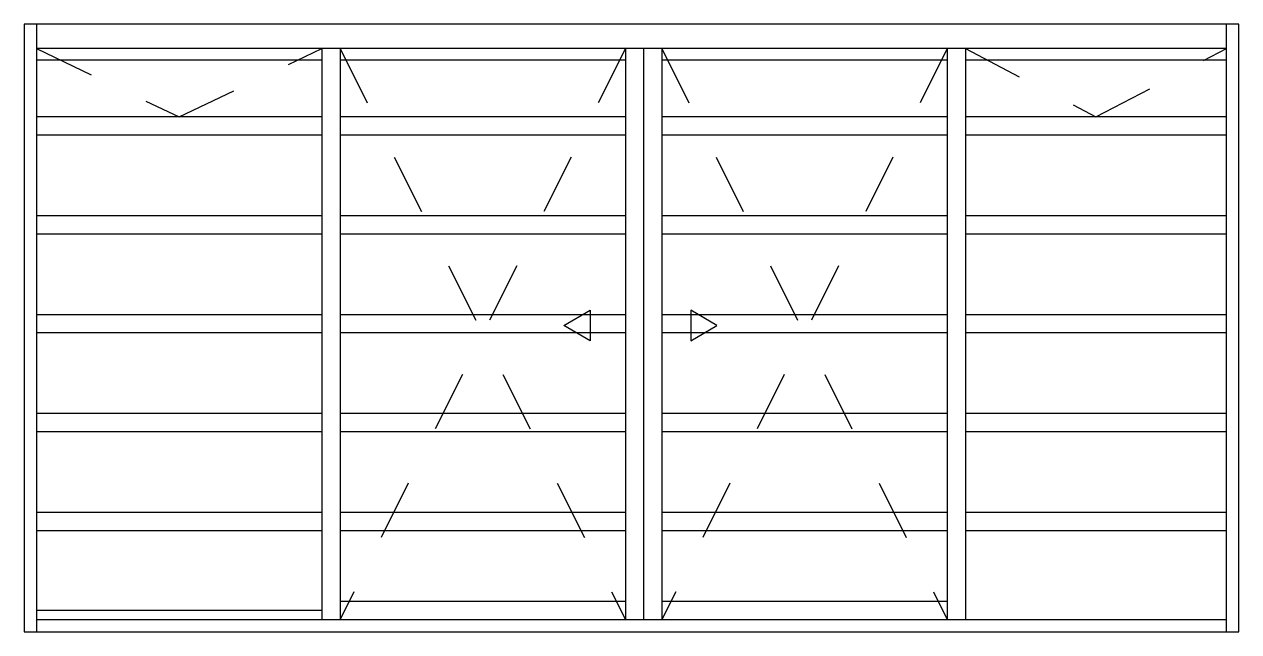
# Model space of a CAD drawing. Header units: millimetres. Extents: x 229.21 to 231.21, y 1317.79 to 1318.79.
import ezdxf

# ---------------------------------------------------------------- set-up
doc = ezdxf.new("R2010")
doc.units = ezdxf.units.MM
doc.header["$LTSCALE"] = 0.5
doc.linetypes.add('HIDDEN2', pattern=[0.1875, 0.125, -0.0625])
doc.layers.add('Gravia_Janelas', color=1, linetype='Continuous')
doc.layers.add('Gravia_Janelas_hidden2', color=1, linetype='HIDDEN2')

msp = doc.modelspace()

# ---------------------------------------------------------------- linework, layer by layer
at = {"layer": 'Gravia_Janelas', "color": 2}
for p, q in [((229.2088, 1318.7857), (229.2088, 1317.7857)), ((231.2088, 1318.7857), (229.2088, 1318.7857)), ((231.2088, 1317.7857), (231.2088, 1318.7857)), ((229.2088, 1317.7857), (231.2088, 1317.7857))]:
    msp.add_line(p, q, dxfattribs=at)
at = {"layer": 'Gravia_Janelas'}
for p, q in [((229.2288, 1318.7857), (229.2288, 1317.7857)), ((231.1888, 1317.7857), (231.1888, 1318.7857)), ((231.1888, 1318.7457), (229.2288, 1318.7457)), ((231.1888, 1318.7457), (229.2288, 1318.7457)), ((229.6988, 1318.7457), (229.6988, 1317.8057)), ((229.7288, 1318.7457), (229.7288, 1317.8057)), ((230.1988, 1318.7457), (230.1988, 1317.8057)), ((230.2288, 1318.7457), (230.2288, 1317.8057)), ((230.2588, 1318.7457), (230.2588, 1317.8057)), ((230.7288, 1318.7457), (230.7288, 1317.8057)), ((230.7588, 1318.7457), (230.7588, 1317.8057)), ((229.6988, 1318.7268), (229.2288, 1318.7268)), ((230.1988, 1318.7268), (229.7288, 1318.7268)), ((230.7288, 1318.7268), (230.2588, 1318.7268)), ((231.1888, 1318.7268), (230.7588, 1318.7268)), ((229.6988, 1318.6331), (229.2288, 1318.6331)), ((230.1988, 1318.6331), (229.7288, 1318.6331)), ((230.7288, 1318.6331), (230.2588, 1318.6331)), ((231.1888, 1318.6331), (230.7588, 1318.6331)), ((229.6988, 1318.6031), (229.2288, 1318.6031)), ((230.1988, 1318.6031), (229.7288, 1318.6031)), ((230.7288, 1318.6031), (230.2588, 1318.6031)), ((231.1888, 1318.6031), (230.7588, 1318.6031)), ((229.6988, 1318.4703), (229.2288, 1318.4703)), ((230.1988, 1318.4703), (229.7288, 1318.4703)), ((230.7288, 1318.4703), (230.2588, 1318.4703)), ((231.1888, 1318.4703), (230.7588, 1318.4703)), ((229.6988, 1318.4403), (229.2288, 1318.4403)), ((230.1988, 1318.4403), (229.7288, 1318.4403)), ((230.7288, 1318.4403), (230.2588, 1318.4403)), ((231.1888, 1318.4403), (230.7588, 1318.4403)), ((229.6988, 1318.3075), (229.2288, 1318.3075)), ((230.1988, 1318.3075), (229.7288, 1318.3075)), ((230.7288, 1318.3075), (230.2588, 1318.3075)), ((231.1888, 1318.3075), (230.7588, 1318.3075)), ((229.6988, 1318.2775), (229.2288, 1318.2775)), ((230.1988, 1318.2775), (229.7288, 1318.2775)), ((230.7288, 1318.2775), (230.2588, 1318.2775)), ((231.1888, 1318.2775), (230.7588, 1318.2775)), ((229.6988, 1318.1447), (229.2288, 1318.1447)), ((230.1988, 1318.1447), (229.7288, 1318.1447)), ((230.7288, 1318.1447), (230.2588, 1318.1447)), ((231.1888, 1318.1447), (230.7588, 1318.1447)), ((229.6988, 1318.1147), (229.2288, 1318.1147)), ((230.1988, 1318.1147), (229.7288, 1318.1147)), ((230.7288, 1318.1147), (230.2588, 1318.1147)), ((231.1888, 1318.1147), (230.7588, 1318.1147)), ((229.6988, 1317.9819), (229.2288, 1317.9819)), ((230.1988, 1317.9819), (229.7288, 1317.9819)), ((230.7288, 1317.9819), (230.2588, 1317.9819)), ((231.1888, 1317.9819), (230.7588, 1317.9819)), ((229.6988, 1317.9519), (229.2288, 1317.9519)), ((230.1988, 1317.9519), (229.7288, 1317.9519)), ((230.7288, 1317.9519), (230.2588, 1317.9519)), ((231.1888, 1317.9519), (230.7588, 1317.9519)), ((229.6988, 1317.8207), (229.2288, 1317.8207)), ((229.7288, 1317.8357), (230.1988, 1317.8357)), ((230.2588, 1317.8357), (230.7288, 1317.8357)), ((229.2288, 1317.8057), (231.1888, 1317.8057))]:
    msp.add_line(p, q, dxfattribs=at)
for points in [[(230.1409, 1318.3148), (230.1409, 1318.2648), (230.0976, 1318.2898)], [(230.3063, 1318.3148), (230.3063, 1318.2648), (230.3496, 1318.2898)]]:
    msp.add_lwpolyline(points, close=True, dxfattribs=at)
at = {"layer": 'Gravia_Janelas_hidden2'}
for p, q in [((229.2288, 1318.7457), (229.4638, 1318.6331)), ((229.4638, 1318.6331), (229.6988, 1318.7457)), ((230.1988, 1318.7457), (229.7288, 1317.8057)), ((229.7288, 1318.7457), (230.1988, 1317.8057)), ((230.7288, 1318.7457), (230.2588, 1317.8057)), ((230.2588, 1318.7457), (230.7288, 1317.8057)), ((230.7588, 1318.7457), (230.9738, 1318.6331)), ((230.9738, 1318.6331), (231.1888, 1318.7457))]:
    msp.add_line(p, q, dxfattribs=at)

doc.saveas('drawing.dxf')
